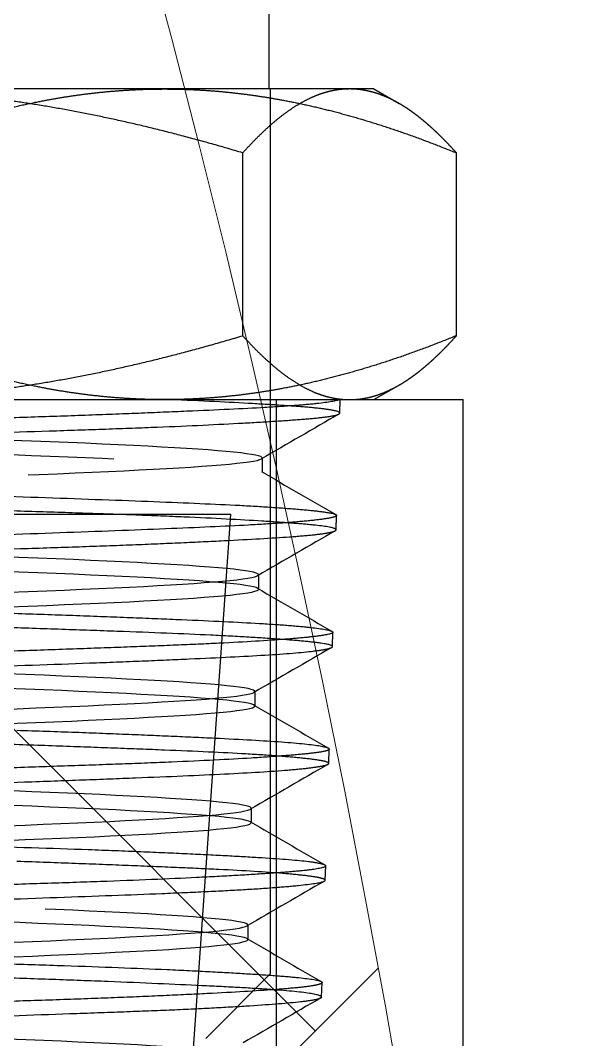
# Model space of a CAD drawing. Header units: millimetres. Extents: x -46397 to 283259, y -8690 to 23983.
# Drawn here: x -13606.86 to -13592.96, y 22614.49 to 22639.32 of the extents above; entities that cross this region are included whole.
import ezdxf

# ---------------------------------------------------------------- set-up
doc = ezdxf.new("R2010")
doc.units = ezdxf.units.MM
doc.linetypes.add('CENTER', pattern=[2, 1.25, -0.25, 0.25, -0.25])
doc.linetypes.add('PHANTOM', pattern=[63.5, 31.75, -6.35, 6.35, -6.35, 6.35, -6.35])
doc.layers.add('DUONGTAM', color=1, linetype='CENTER', lineweight=0)

# ---------------------------------------------------------------- blocks, each defined once
blk = doc.blocks.new('BO-3')
at = {"color": 251, "linetype": 'PHANTOM', "ltscale": 5, "extrusion": (0, 1, 0)}
for p, q in [((698.265, 4606.435), (698.265, 4621.169)), ((700.817, 4606.435), (665.966, 4606.435)), ((698.288, 4606.435), (698.288, 4584.874)), ((700.817, 4606.435), (701.431, 4606.08)), ((697.619, 4600.424), (697.619, 4604.878)), ((702.827, 4600.424), (702.827, 4604.878)), ((700.817, 4598.867), (701.431, 4599.222)), ((663.79, 4598.867), (702.992, 4598.867)), ((698.445, 4551.825), (698.445, 4598.867)), ((699.983, 4598.539), (699.994, 4598.867)), ((702.992, 4551.825), (702.992, 4598.867)), ((698.093, 4597.447), (698.093, 4597.091)), ((669.451, 4596.079), (697.331, 4596.079)), ((695.633, 4571.783), (697.331, 4596.079)), ((699.895, 4595.695), (699.906, 4596.045)), ((698.002, 4594.602), (698.002, 4594.246)), ((699.806, 4592.851), (699.817, 4593.198)), ((697.913, 4591.758), (697.913, 4591.402)), ((699.718, 4590.005), (699.729, 4590.353)), ((697.825, 4588.913), (697.825, 4588.558)), ((699.629, 4587.159), (699.64, 4587.509)), ((697.74, 4586.069), (697.74, 4585.713)), ((696.72, 4583.306), (698.288, 4584.874)), ((699.54, 4584.312), (699.551, 4584.665))]:
    blk.add_line(p, q, dxfattribs=at)
at = {"color": 251, "linetype": 'PHANTOM', "ltscale": 5}
for points, weights in [([(697.619, 4604.878), (692.411, 4606.435), (687.901, 4606.435)], [1.34963998936, 1.45403500584, 1.45403500584]), ([(688.599, 4604.878), (692.411, 4606.435), (695.713, 4606.435)], [1.34963998936, 1.45403500584, 1.45403500584]), ([(695.713, 4606.435), (699.014, 4606.435), (702.827, 4604.878)], [1.45403500584, 1.45403500584, 1.34963998936]), ([(700.223, 4606.435), (699.014, 4606.435), (697.619, 4604.878)], [1.45403500584, 1.45403500584, 1.34963998936]), ([(701.431, 4606.08), (700.817, 4606.435), (700.223, 4606.435)], [1.42883311841, 1.45403500584, 1.45403500584]), ([(702.827, 4604.878), (702.091, 4605.699), (701.431, 4606.08)], [1.34963998936, 1.40274220466, 1.42883311841]), ([(687.901, 4598.867), (692.411, 4598.867), (697.619, 4600.424)], [1.45403500584, 1.45403500584, 1.34963998936]), ([(695.713, 4598.867), (692.411, 4598.867), (688.599, 4600.424)], [1.45403500584, 1.45403500584, 1.34963998936]), ([(702.827, 4600.424), (699.014, 4598.867), (695.713, 4598.867)], [1.34963998936, 1.45403500584, 1.45403500584]), ([(697.619, 4600.424), (699.014, 4598.867), (700.223, 4598.867)], [1.34963998936, 1.45403500584, 1.45403500584]), ([(701.431, 4599.222), (702.091, 4599.603), (702.827, 4600.424)], [1.42883311841, 1.40274220466, 1.34963998936]), ([(700.223, 4598.867), (700.817, 4598.867), (701.431, 4599.222)], [1.45403500584, 1.45403500584, 1.42883311841])]:
    blk.add_rational_spline(points, weights, degree=2, dxfattribs=at)
for points, knots in [([(685.458, 4572.131), (684.925, 4572.148), (684.387, 4572.166), (680.886, 4572.28), (677.899, 4572.376), (673.019, 4572.569), (671.141, 4572.665), (669.228, 4572.858), (669.199, 4572.954), (671.009, 4573.147), (672.844, 4573.243), (677.67, 4573.436), (680.648, 4573.532), (686.592, 4573.724), (689.542, 4573.821), (694.265, 4574.013), (696.026, 4574.11), (697.666, 4574.302), (697.541, 4574.399), (695.449, 4574.591), (693.486, 4574.688), (688.48, 4574.88), (685.45, 4574.977), (679.499, 4575.169), (676.593, 4575.265), (672.038, 4575.458), (670.402, 4575.554), (669.04, 4575.747), (669.318, 4575.843), (671.69, 4576.036), (673.776, 4576.132), (678.951, 4576.325), (682.026, 4576.421), (687.971, 4576.614), (690.825, 4576.71), (695.199, 4576.903), (696.707, 4576.999), (697.785, 4577.192), (697.352, 4577.288), (694.706, 4577.481), (692.5, 4577.577), (687.167, 4577.77), (684.055, 4577.866), (678.131, 4578.059), (675.337, 4578.155), (671.156, 4578.347), (669.78, 4578.444), (668.99, 4578.636), (669.577, 4578.733), (672.493, 4578.925), (674.814, 4579.022), (680.293, 4579.214), (683.436, 4579.311), (689.323, 4579.503), (692.051, 4579.6), (696.028, 4579.792), (697.267, 4579.888), (697.765, 4580.081), (697.024, 4580.177), (693.844, 4580.37), (691.412, 4580.466), (685.8, 4580.659), (682.634, 4580.755), (676.798, 4580.948), (674.143, 4581.044), (670.381, 4581.237), (669.284, 4581.333), (669.08, 4581.526), (669.974, 4581.622), (673.413, 4581.815), (675.949, 4581.911), (681.682, 4582.104), (684.863, 4582.2), (690.634, 4582.393), (693.208, 4582.489), (696.745, 4582.682), (697.698, 4582.778), (697.605, 4582.971), (696.559, 4583.067), (692.868, 4583.259), (690.232, 4583.356), (684.392, 4583.548), (681.204, 4583.645), (675.512, 4583.837), (673.025, 4583.934), (669.724, 4584.126), (668.919, 4584.223), (669.311, 4584.415), (670.507, 4584.512), (674.443, 4584.704), (677.172, 4584.8), (683.105, 4584.993), (686.294, 4585.089), (691.891, 4585.282), (694.285, 4585.378), (697.341, 4585.571), (697.995, 4585.667), (697.303, 4585.86), (695.959, 4585.956), (691.787, 4586.149), (688.971, 4586.245), (682.957, 4586.438), (679.776, 4586.534), (674.287, 4586.727), (671.994, 4586.823), (669.192, 4587.016), (668.691, 4587.112), (669.682, 4587.305), (671.173, 4587.401), (675.573, 4587.594), (678.47, 4587.69), (684.549, 4587.882), (687.715, 4587.979), (693.081, 4588.171), (695.268, 4588.268), (697.808, 4588.46), (698.153, 4588.557), (696.862, 4588.749), (695.229, 4588.846), (690.61, 4589.038), (687.638, 4589.135), (681.508, 4589.327), (678.366, 4589.423), (673.135, 4589.616), (671.061, 4589.712), (668.792, 4589.905), (668.603, 4590.001), (670.193, 4590.194), (671.966, 4590.29), (676.793, 4590.483), (679.833, 4590.579), (686, 4590.772), (689.111, 4590.868), (694.191, 4591.061), (696.148, 4591.157), (698.139, 4591.35), (698.169, 4591.446), (696.284, 4591.639), (694.373, 4591.735), (689.349, 4591.928), (686.248, 4592.024), (680.059, 4592.217), (676.987, 4592.313), (672.07, 4592.505), (670.237, 4592.602), (668.529, 4592.794), (668.659, 4592.891), (670.838, 4593.083), (672.881, 4593.18), (678.093, 4593.372), (681.248, 4593.469), (687.444, 4593.661), (690.469, 4593.758), (695.21, 4593.95), (696.914, 4594.046), (698.331, 4594.239), (698.041, 4594.335), (695.572, 4594.528), (693.4, 4594.624), (688.013, 4594.817), (684.812, 4594.913), (678.624, 4595.106), (675.654, 4595.202), (671.101, 4595.395), (669.531, 4595.491), (668.409, 4595.684), (668.86, 4595.78), (671.614, 4595.973), (673.91, 4596.069), (679.461, 4596.262), (682.701, 4596.358), (688.866, 4596.551), (691.774, 4596.647), (696.126, 4596.84), (697.557, 4596.936), (698.38, 4597.129), (697.768, 4597.225), (694.733, 4597.417), (692.318, 4597.514), (686.616, 4597.706), (683.345, 4597.803), (677.218, 4597.995), (674.379, 4598.092), (670.241, 4598.284), (668.952, 4598.381), (668.433, 4598.573), (669.205, 4598.67), (671.44, 4598.8), (672.128, 4598.833), (672.903, 4598.867)], [0.0142017, 0.0142017, 0.0142017, 0.0142017, 0.015625, 0.015625, 0.0234375, 0.0234375, 0.03125, 0.03125, 0.0390625, 0.0390625, 0.046875, 0.046875, 0.0546875, 0.0546875, 0.0625, 0.0625, 0.0703125, 0.0703125, 0.078125, 0.078125, 0.0859375, 0.0859375, 0.09375, 0.09375, 0.1015625, 0.1015625, 0.109375, 0.109375, 0.1171875, 0.1171875, 0.125, 0.125, 0.1328125, 0.1328125, 0.140625, 0.140625, 0.1484375, 0.1484375, 0.15625, 0.15625, 0.1640625, 0.1640625, 0.171875, 0.171875, 0.1796875, 0.1796875, 0.1875, 0.1875, 0.1953125, 0.1953125, 0.203125, 0.203125, 0.2109375, 0.2109375, 0.21875, 0.21875, 0.2265625, 0.2265625, 0.234375, 0.234375, 0.2421875, 0.2421875, 0.25, 0.25, 0.2578125, 0.2578125, 0.265625, 0.265625, 0.2734375, 0.2734375, 0.28125, 0.28125, 0.2890625, 0.2890625, 0.296875, 0.296875, 0.3046875, 0.3046875, 0.3125, 0.3125, 0.3203125, 0.3203125, 0.328125, 0.328125, 0.3359375, 0.3359375, 0.34375, 0.34375, 0.3515625, 0.3515625, 0.359375, 0.359375, 0.3671875, 0.3671875, 0.375, 0.375, 0.3828125, 0.3828125, 0.390625, 0.390625, 0.3984375, 0.3984375, 0.40625, 0.40625, 0.4140625, 0.4140625, 0.421875, 0.421875, 0.4296875, 0.4296875, 0.4375, 0.4375, 0.4453125, 0.4453125, 0.453125, 0.453125, 0.4609375, 0.4609375, 0.46875, 0.46875, 0.4765625, 0.4765625, 0.484375, 0.484375, 0.4921875, 0.4921875, 0.5, 0.5, 0.5078125, 0.5078125, 0.515625, 0.515625, 0.5234375, 0.5234375, 0.53125, 0.53125, 0.5390625, 0.5390625, 0.546875, 0.546875, 0.5546875, 0.5546875, 0.5625, 0.5625, 0.5703125, 0.5703125, 0.578125, 0.578125, 0.5859375, 0.5859375, 0.59375, 0.59375, 0.6015625, 0.6015625, 0.609375, 0.609375, 0.6171875, 0.6171875, 0.625, 0.625, 0.6328125, 0.6328125, 0.640625, 0.640625, 0.6484375, 0.6484375, 0.65625, 0.65625, 0.6640625, 0.6640625, 0.671875, 0.671875, 0.6796875, 0.6796875, 0.6875, 0.6875, 0.6953125, 0.6953125, 0.703125, 0.703125, 0.7109375, 0.7109375, 0.71875, 0.71875, 0.7265625, 0.7265625, 0.734375, 0.734375, 0.7371154, 0.7371154, 0.7371154, 0.7371154]), ([(694.829, 4572.117), (694.053, 4572.161), (693.115, 4572.206), (689.727, 4572.346), (686.808, 4572.443), (680.886, 4572.635), (677.899, 4572.732), (673.019, 4572.924), (671.141, 4573.021), (669.228, 4573.213), (669.199, 4573.31), (671.009, 4573.502), (672.844, 4573.599), (677.67, 4573.791), (680.648, 4573.887), (686.592, 4574.08), (689.542, 4574.176), (694.265, 4574.369), (696.026, 4574.465), (697.666, 4574.658), (697.541, 4574.754), (695.449, 4574.947), (693.486, 4575.043), (688.48, 4575.236), (685.45, 4575.332), (679.499, 4575.525), (676.593, 4575.621), (672.038, 4575.814), (670.402, 4575.91), (669.04, 4576.103), (669.318, 4576.199), (671.69, 4576.392), (673.776, 4576.488), (678.951, 4576.681), (682.026, 4576.777), (687.971, 4576.969), (690.825, 4577.066), (695.199, 4577.258), (696.707, 4577.355), (697.785, 4577.547), (697.352, 4577.644), (694.706, 4577.836), (692.5, 4577.933), (687.167, 4578.125), (684.055, 4578.222), (678.131, 4578.414), (675.337, 4578.51), (671.156, 4578.703), (669.78, 4578.799), (668.99, 4578.992), (669.577, 4579.088), (672.493, 4579.281), (674.814, 4579.377), (680.293, 4579.57), (683.436, 4579.666), (689.323, 4579.859), (692.051, 4579.955), (696.028, 4580.148), (697.267, 4580.244), (697.765, 4580.437), (697.024, 4580.533), (693.844, 4580.726), (691.412, 4580.822), (685.8, 4581.015), (682.634, 4581.111), (676.798, 4581.304), (674.143, 4581.4), (670.381, 4581.592), (669.284, 4581.689), (669.08, 4581.881), (669.974, 4581.978), (673.413, 4582.17), (675.949, 4582.267), (681.682, 4582.459), (684.863, 4582.556), (690.634, 4582.748), (693.208, 4582.845), (696.745, 4583.037), (697.698, 4583.134), (697.605, 4583.326), (696.559, 4583.422), (692.868, 4583.615), (690.232, 4583.711), (684.392, 4583.904), (681.204, 4584), (675.512, 4584.193), (673.025, 4584.289), (669.724, 4584.482), (668.919, 4584.578), (669.311, 4584.771), (670.507, 4584.867), (674.443, 4585.06), (677.172, 4585.156), (683.105, 4585.349), (686.294, 4585.445), (691.891, 4585.638), (694.285, 4585.734), (697.341, 4585.927), (697.995, 4586.023), (697.303, 4586.216), (695.959, 4586.312), (691.787, 4586.504), (688.971, 4586.601), (682.957, 4586.793), (679.776, 4586.89), (674.287, 4587.082), (671.994, 4587.179), (669.192, 4587.371), (668.691, 4587.468), (669.682, 4587.66), (671.173, 4587.757), (675.573, 4587.949), (678.47, 4588.045), (684.549, 4588.238), (687.715, 4588.334), (693.081, 4588.527), (695.268, 4588.623), (697.808, 4588.816), (698.153, 4588.912), (696.862, 4589.105), (695.229, 4589.201), (690.61, 4589.394), (687.638, 4589.49), (681.508, 4589.683), (678.366, 4589.779), (673.135, 4589.972), (671.061, 4590.068), (668.792, 4590.261), (668.603, 4590.357), (670.193, 4590.55), (671.966, 4590.646), (676.793, 4590.839), (679.833, 4590.935), (686, 4591.127), (689.111, 4591.224), (694.191, 4591.416), (696.148, 4591.513), (698.139, 4591.705), (698.169, 4591.802), (696.284, 4591.994), (694.373, 4592.091), (689.349, 4592.283), (686.248, 4592.38), (680.059, 4592.572), (676.987, 4592.668), (672.07, 4592.861), (670.237, 4592.957), (668.529, 4593.15), (668.659, 4593.246), (670.838, 4593.439), (672.881, 4593.535), (678.093, 4593.728), (681.248, 4593.824), (687.444, 4594.017), (690.469, 4594.113), (695.21, 4594.306), (696.914, 4594.402), (698.331, 4594.595), (698.041, 4594.691), (695.572, 4594.884), (693.4, 4594.98), (688.013, 4595.173), (684.812, 4595.269), (678.624, 4595.462), (675.654, 4595.558), (671.101, 4595.75), (669.531, 4595.847), (668.409, 4596.039), (668.86, 4596.136), (671.614, 4596.328), (673.91, 4596.425), (679.461, 4596.617), (682.701, 4596.714), (688.866, 4596.906), (691.774, 4597.003), (696.126, 4597.195), (697.557, 4597.292), (698.38, 4597.484), (697.768, 4597.58), (694.733, 4597.773), (692.318, 4597.869), (686.616, 4598.062), (683.345, 4598.158), (677.218, 4598.351), (674.379, 4598.447), (670.241, 4598.64), (668.952, 4598.736), (668.662, 4598.844), (668.645, 4598.856), (668.644, 4598.867)], [0.0042069, 0.0042069, 0.0042069, 0.0042069, 0.0078125, 0.0078125, 0.015625, 0.015625, 0.0234375, 0.0234375, 0.03125, 0.03125, 0.0390625, 0.0390625, 0.046875, 0.046875, 0.0546875, 0.0546875, 0.0625, 0.0625, 0.0703125, 0.0703125, 0.078125, 0.078125, 0.0859375, 0.0859375, 0.09375, 0.09375, 0.1015625, 0.1015625, 0.109375, 0.109375, 0.1171875, 0.1171875, 0.125, 0.125, 0.1328125, 0.1328125, 0.140625, 0.140625, 0.1484375, 0.1484375, 0.15625, 0.15625, 0.1640625, 0.1640625, 0.171875, 0.171875, 0.1796875, 0.1796875, 0.1875, 0.1875, 0.1953125, 0.1953125, 0.203125, 0.203125, 0.2109375, 0.2109375, 0.21875, 0.21875, 0.2265625, 0.2265625, 0.234375, 0.234375, 0.2421875, 0.2421875, 0.25, 0.25, 0.2578125, 0.2578125, 0.265625, 0.265625, 0.2734375, 0.2734375, 0.28125, 0.28125, 0.2890625, 0.2890625, 0.296875, 0.296875, 0.3046875, 0.3046875, 0.3125, 0.3125, 0.3203125, 0.3203125, 0.328125, 0.328125, 0.3359375, 0.3359375, 0.34375, 0.34375, 0.3515625, 0.3515625, 0.359375, 0.359375, 0.3671875, 0.3671875, 0.375, 0.375, 0.3828125, 0.3828125, 0.390625, 0.390625, 0.3984375, 0.3984375, 0.40625, 0.40625, 0.4140625, 0.4140625, 0.421875, 0.421875, 0.4296875, 0.4296875, 0.4375, 0.4375, 0.4453125, 0.4453125, 0.453125, 0.453125, 0.4609375, 0.4609375, 0.46875, 0.46875, 0.4765625, 0.4765625, 0.484375, 0.484375, 0.4921875, 0.4921875, 0.5, 0.5, 0.5078125, 0.5078125, 0.515625, 0.515625, 0.5234375, 0.5234375, 0.53125, 0.53125, 0.5390625, 0.5390625, 0.546875, 0.546875, 0.5546875, 0.5546875, 0.5625, 0.5625, 0.5703125, 0.5703125, 0.578125, 0.578125, 0.5859375, 0.5859375, 0.59375, 0.59375, 0.6015625, 0.6015625, 0.609375, 0.609375, 0.6171875, 0.6171875, 0.625, 0.625, 0.6328125, 0.6328125, 0.640625, 0.640625, 0.6484375, 0.6484375, 0.65625, 0.65625, 0.6640625, 0.6640625, 0.671875, 0.671875, 0.6796875, 0.6796875, 0.6875, 0.6875, 0.6953125, 0.6953125, 0.703125, 0.703125, 0.7109375, 0.7109375, 0.71875, 0.71875, 0.7265625, 0.7265625, 0.7275, 0.7275, 0.7275, 0.7275]), ([(698.632, 4598.722), (698.403, 4598.737), (698.142, 4598.753), (697.856, 4598.769), (697.283, 4598.801), (696.613, 4598.834), (695.846, 4598.867)], [0.564025617, 0.564025617, 0.564025617, 0.564025617, 0.565133722, 0.565133722, 0.565133722, 0.567349933, 0.567349933, 0.567349933, 0.567349933]), ([(692.9, 4598.105), (693.376, 4598.12), (693.837, 4598.135), (694.28, 4598.151), (694.722, 4598.166), (695.14, 4598.182), (695.535, 4598.198)], [0.549620247, 0.549620247, 0.549620247, 0.549620247, 0.550728353, 0.550728353, 0.550728353, 0.551836458, 0.551836458, 0.551836458, 0.551836458]), ([(688.212, 4597.961), (688.768, 4597.977), (689.322, 4597.994), (689.86, 4598.011), (690.936, 4598.043), (691.949, 4598.075), (692.9, 4598.105)], [0.546295931, 0.546295931, 0.546295931, 0.546295931, 0.547404037, 0.547404037, 0.547404037, 0.549620247, 0.549620247, 0.549620247, 0.549620247]), ([(688.114, 4596.625), (688.67, 4596.61), (689.223, 4596.594), (689.763, 4596.579), (690.843, 4596.547), (691.858, 4596.514), (692.81, 4596.481)], [0.230800306, 0.230800306, 0.230800306, 0.230800306, 0.231914222, 0.231914222, 0.231914222, 0.234142053, 0.234142053, 0.234142053, 0.234142053]), ([(699.015, 4596.194), (699.202, 4596.177), (699.361, 4596.161), (699.491, 4596.145), (699.621, 4596.129), (699.721, 4596.113), (699.79, 4596.097)], [0.240825547, 0.240825547, 0.240825547, 0.240825547, 0.241939463, 0.241939463, 0.241939463, 0.243053378, 0.243053378, 0.243053378, 0.243053378]), ([(695.011, 4596.054), (694.598, 4596.069), (694.167, 4596.084), (693.715, 4596.099), (693.263, 4596.115), (692.792, 4596.13), (692.3, 4596.145)], [0.501971718, 0.501971718, 0.501971718, 0.501971718, 0.503079823, 0.503079823, 0.503079823, 0.504187928, 0.504187928, 0.504187928, 0.504187928]), ([(699.337, 4595.812), (699.188, 4595.827), (699.007, 4595.843), (698.797, 4595.858), (698.587, 4595.874), (698.35, 4595.89), (698.086, 4595.907)], [0.496431191, 0.496431191, 0.496431191, 0.496431191, 0.497539296, 0.497539296, 0.497539296, 0.498647402, 0.498647402, 0.498647402, 0.498647402]), ([(696.113, 4595.382), (696.485, 4595.399), (696.835, 4595.415), (697.156, 4595.432), (697.798, 4595.464), (698.331, 4595.494), (698.757, 4595.525)], [0.486458243, 0.486458243, 0.486458243, 0.486458243, 0.487566348, 0.487566348, 0.487566348, 0.489782559, 0.489782559, 0.489782559, 0.489782559]), ([(685.695, 4595.045), (686.843, 4595.078), (687.992, 4595.112), (689.081, 4595.144), (690.169, 4595.176), (691.21, 4595.207), (692.2, 4595.238)], [0.478701506, 0.478701506, 0.478701506, 0.478701506, 0.480917716, 0.480917716, 0.480917716, 0.483133927, 0.483133927, 0.483133927, 0.483133927]), ([(685.736, 4593.844), (686.314, 4593.828), (686.891, 4593.812), (687.454, 4593.796), (688.58, 4593.765), (689.665, 4593.735), (690.709, 4593.704), (691.231, 4593.688), (691.744, 4593.672), (692.234, 4593.655), (692.725, 4593.639), (693.196, 4593.622), (693.648, 4593.606), (694.1, 4593.589), (694.533, 4593.573), (694.946, 4593.556)], [0.295407414, 0.295407414, 0.295407414, 0.295407414, 0.296521329, 0.296521329, 0.296521329, 0.298749161, 0.298749161, 0.298749161, 0.299863076, 0.299863076, 0.299863076, 0.300976992, 0.300976992, 0.300976992, 0.302090907, 0.302090907, 0.302090907, 0.302090907]), ([(698.521, 4593.029), (698.297, 4593.045), (698.044, 4593.062), (697.763, 4593.079), (697.482, 4593.095), (697.17, 4593.112), (696.835, 4593.128)], [0.432161081, 0.432161081, 0.432161081, 0.432161081, 0.433269187, 0.433269187, 0.433269187, 0.434377292, 0.434377292, 0.434377292, 0.434377292]), ([(699.801, 4592.839), (699.831, 4592.872), (699.74, 4592.902), (699.525, 4592.933), (699.417, 4592.948), (699.277, 4592.964), (699.11, 4592.98)], [0.42772866, 0.42772866, 0.42772866, 0.42772866, 0.429944871, 0.429944871, 0.429944871, 0.431052976, 0.431052976, 0.431052976, 0.431052976]), ([(689.395, 4592.309), (689.936, 4592.324), (690.472, 4592.34), (690.99, 4592.355), (692.026, 4592.386), (692.99, 4592.417), (693.883, 4592.451)], [0.415539501, 0.415539501, 0.415539501, 0.415539501, 0.416647607, 0.416647607, 0.416647607, 0.418863817, 0.418863817, 0.418863817, 0.418863817]), ([(692.108, 4590.813), (692.6, 4590.797), (693.08, 4590.781), (693.538, 4590.765), (693.996, 4590.748), (694.431, 4590.731), (694.844, 4590.714), (695.257, 4590.698), (695.647, 4590.681), (696.016, 4590.665), (696.384, 4590.648), (696.731, 4590.632), (697.053, 4590.616)], [0.365584099, 0.365584099, 0.365584099, 0.365584099, 0.366698015, 0.366698015, 0.366698015, 0.36781193, 0.36781193, 0.36781193, 0.368925846, 0.368925846, 0.368925846, 0.370039762, 0.370039762, 0.370039762, 0.370039762]), ([(695.707, 4590.328), (695.324, 4590.344), (694.914, 4590.359), (694.486, 4590.375), (694.059, 4590.391), (693.613, 4590.408), (693.149, 4590.424), (692.685, 4590.441), (692.203, 4590.458), (691.702, 4590.474)], [0.370107183, 0.370107183, 0.370107183, 0.370107183, 0.371215288, 0.371215288, 0.371215288, 0.372323393, 0.372323393, 0.372323393, 0.373431499, 0.373431499, 0.373431499, 0.373431499]), ([(699.121, 4590.233), (698.964, 4590.217), (698.778, 4590.201), (698.562, 4590.185), (698.345, 4590.168), (698.097, 4590.151), (697.824, 4590.134), (697.279, 4590.1), (696.631, 4590.068), (695.88, 4590.036)], [0.378951087, 0.378951087, 0.378951087, 0.378951087, 0.380065002, 0.380065002, 0.380065002, 0.381178918, 0.381178918, 0.381178918, 0.383406749, 0.383406749, 0.383406749, 0.383406749]), ([(694.679, 4589.989), (694.257, 4589.973), (693.817, 4589.958), (693.358, 4589.943), (692.9, 4589.927), (692.422, 4589.911), (691.927, 4589.894), (691.431, 4589.878), (690.913, 4589.861), (690.385, 4589.844)], [0.384520665, 0.384520665, 0.384520665, 0.384520665, 0.38563458, 0.38563458, 0.38563458, 0.386748496, 0.386748496, 0.386748496, 0.387862412, 0.387862412, 0.387862412, 0.387862412]), ([(698.715, 4589.843), (698.915, 4589.86), (699.087, 4589.877), (699.229, 4589.894), (699.371, 4589.911), (699.482, 4589.928), (699.562, 4589.944)], [0.359026129, 0.359026129, 0.359026129, 0.359026129, 0.360134235, 0.360134235, 0.360134235, 0.36124234, 0.36124234, 0.36124234, 0.36124234]), ([(692.299, 4589.553), (692.786, 4589.57), (693.261, 4589.587), (693.714, 4589.604), (694.167, 4589.62), (694.597, 4589.637), (695.004, 4589.653)], [0.352377497, 0.352377497, 0.352377497, 0.352377497, 0.353485603, 0.353485603, 0.353485603, 0.354593708, 0.354593708, 0.354593708, 0.354593708]), ([(689.381, 4588.048), (689.923, 4588.032), (690.458, 4588.016), (690.974, 4588), (692.004, 4587.968), (692.964, 4587.938), (693.854, 4587.906)], [0.42907729, 0.42907729, 0.42907729, 0.42907729, 0.430191206, 0.430191206, 0.430191206, 0.432419037, 0.432419037, 0.432419037, 0.432419037]), ([(696.267, 4587.806), (696.62, 4587.79), (696.948, 4587.773), (697.251, 4587.757), (697.554, 4587.741), (697.834, 4587.724), (698.084, 4587.709)], [0.434646869, 0.434646869, 0.434646869, 0.434646869, 0.435760784, 0.435760784, 0.435760784, 0.4368747, 0.4368747, 0.4368747, 0.4368747]), ([(698.593, 4587.324), (698.183, 4587.357), (697.662, 4587.389), (697.031, 4587.42), (696.716, 4587.435), (696.37, 4587.451), (696.002, 4587.466)], [0.301404652, 0.301404652, 0.301404652, 0.301404652, 0.303620862, 0.303620862, 0.303620862, 0.304728968, 0.304728968, 0.304728968, 0.304728968]), ([(697.635, 4586.931), (697.913, 4586.947), (698.164, 4586.964), (698.388, 4586.981), (698.613, 4586.998), (698.808, 4587.015), (698.972, 4587.032)], [0.292539809, 0.292539809, 0.292539809, 0.292539809, 0.293647914, 0.293647914, 0.293647914, 0.29475602, 0.29475602, 0.29475602, 0.29475602]), ([(699.588, 4587.128), (699.629, 4587.144), (699.64, 4587.159), (699.618, 4587.175), (699.596, 4587.19), (699.544, 4587.206), (699.461, 4587.223)], [0.29697223, 0.29697223, 0.29697223, 0.29697223, 0.298080336, 0.298080336, 0.298080336, 0.299188441, 0.299188441, 0.299188441, 0.299188441]), ([(690.288, 4585.175), (690.812, 4585.158), (691.324, 4585.142), (691.824, 4585.126), (692.323, 4585.11), (692.806, 4585.094), (693.265, 4585.079)], [0.494798313, 0.494798313, 0.494798313, 0.494798313, 0.495912229, 0.495912229, 0.495912229, 0.497026145, 0.497026145, 0.497026145, 0.497026145]), ([(697.71, 4584.882), (697.979, 4584.865), (698.22, 4584.849), (698.433, 4584.833), (698.646, 4584.817), (698.832, 4584.801), (698.984, 4584.785)], [0.501481807, 0.501481807, 0.501481807, 0.501481807, 0.502595723, 0.502595723, 0.502595723, 0.503709638, 0.503709638, 0.503709638, 0.503709638]), ([(696.617, 4584.589), (695.951, 4584.621), (695.189, 4584.655), (694.329, 4584.689), (693.9, 4584.706), (693.445, 4584.723), (692.978, 4584.74)], [0.239350753, 0.239350753, 0.239350753, 0.239350753, 0.241566963, 0.241566963, 0.241566963, 0.242675069, 0.242675069, 0.242675069, 0.242675069]), ([(698.299, 4584.495), (698.077, 4584.511), (697.825, 4584.526), (697.543, 4584.542), (697.261, 4584.558), (696.95, 4584.573), (696.617, 4584.589)], [0.237134542, 0.237134542, 0.237134542, 0.237134542, 0.238242647, 0.238242647, 0.238242647, 0.239350753, 0.239350753, 0.239350753, 0.239350753]), ([(699.024, 4584.201), (699.169, 4584.217), (699.285, 4584.233), (699.37, 4584.249), (699.455, 4584.265), (699.508, 4584.28), (699.529, 4584.296)], [0.23048591, 0.23048591, 0.23048591, 0.23048591, 0.231594015, 0.231594015, 0.231594015, 0.232702121, 0.232702121, 0.232702121, 0.232702121]), ([(688.845, 4583.757), (689.393, 4583.774), (689.936, 4583.791), (690.461, 4583.808), (691.51, 4583.842), (692.49, 4583.876), (693.403, 4583.908)], [0.220512962, 0.220512962, 0.220512962, 0.220512962, 0.221621067, 0.221621067, 0.221621067, 0.223837278, 0.223837278, 0.223837278, 0.223837278])]:
    blk.add_open_spline(points, degree=3, knots=knots, dxfattribs=at)
for points in [[(698.158, 4598.674), (697.627, 4598.644), (696.994, 4598.614), (696.253, 4598.582)], [(698.873, 4598.721), (698.662, 4598.705), (698.423, 4598.689), (698.158, 4598.674)], [(699.235, 4598.677), (699.063, 4598.692), (698.862, 4598.707), (698.632, 4598.722)], [(699.418, 4598.769), (699.267, 4598.753), (699.085, 4598.736), (698.873, 4598.721)], [(699.664, 4598.63), (699.55, 4598.646), (699.406, 4598.662), (699.235, 4598.677)], [(699.97, 4598.867), (699.906, 4598.835), (699.721, 4598.801), (699.418, 4598.769)], [(692.365, 4598.435), (691.874, 4598.419), (691.362, 4598.404), (690.842, 4598.388)], [(693.779, 4598.483), (693.328, 4598.467), (692.856, 4598.451), (692.365, 4598.435)], [(695.076, 4598.533), (694.663, 4598.516), (694.231, 4598.5), (693.779, 4598.483)], [(696.253, 4598.582), (695.883, 4598.566), (695.488, 4598.549), (695.076, 4598.533)], [(699.963, 4598.516), (699.333, 4598.151), (698.703, 4597.787), (698.073, 4597.423)], [(699.091, 4598.391), (699.279, 4598.406), (699.438, 4598.421), (699.567, 4598.437)], [(699.567, 4598.437), (699.697, 4598.452), (699.798, 4598.467), (699.867, 4598.483)], [(699.915, 4598.582), (699.862, 4598.598), (699.777, 4598.614), (699.664, 4598.63)], [(699.867, 4598.483), (700.004, 4598.515), (700.021, 4598.549), (699.915, 4598.582)], [(695.535, 4598.198), (696.325, 4598.23), (697.023, 4598.263), (697.625, 4598.296)], [(697.625, 4598.296), (697.926, 4598.313), (698.2, 4598.329), (698.444, 4598.345)], [(698.444, 4598.345), (698.688, 4598.36), (698.904, 4598.376), (699.091, 4598.391)], [(698.072, 4597.115), (698.678, 4596.765), (699.283, 4596.415), (699.889, 4596.065)], [(692.81, 4596.481), (693.762, 4596.448), (694.658, 4596.415), (695.451, 4596.384)], [(692.3, 4596.145), (691.808, 4596.161), (691.297, 4596.177), (690.777, 4596.194)], [(695.451, 4596.384), (696.243, 4596.353), (696.942, 4596.323), (697.545, 4596.292)], [(697.545, 4596.292), (697.846, 4596.276), (698.121, 4596.26), (698.366, 4596.243)], [(698.366, 4596.243), (698.611, 4596.227), (698.827, 4596.21), (699.015, 4596.194)], [(696.186, 4596.006), (695.816, 4596.022), (695.423, 4596.038), (695.011, 4596.054)], [(698.086, 4595.907), (697.558, 4595.94), (696.926, 4595.973), (696.186, 4596.006)], [(699.581, 4595.957), (699.466, 4595.94), (699.322, 4595.923), (699.148, 4595.907)], [(699.835, 4596.005), (699.782, 4595.989), (699.696, 4595.973), (699.581, 4595.957)], [(699.79, 4596.097), (699.928, 4596.066), (699.943, 4596.036), (699.835, 4596.005)], [(695.738, 4595.718), (694.968, 4595.687), (694.092, 4595.653), (693.157, 4595.62)], [(697.761, 4595.81), (697.184, 4595.779), (696.509, 4595.749), (695.738, 4595.718)], [(698.542, 4595.858), (698.311, 4595.842), (698.049, 4595.826), (697.761, 4595.81)], [(699.148, 4595.907), (698.975, 4595.89), (698.773, 4595.874), (698.542, 4595.858)], [(699.874, 4595.719), (699.816, 4595.751), (699.636, 4595.782), (699.337, 4595.812)], [(699.869, 4595.669), (699.901, 4595.686), (699.904, 4595.703), (699.874, 4595.719)], [(693.157, 4595.62), (692.221, 4595.587), (691.22, 4595.554), (690.152, 4595.523)], [(699.875, 4595.673), (699.243, 4595.308), (698.612, 4594.943), (697.981, 4594.577)], [(698.757, 4595.525), (698.969, 4595.54), (699.155, 4595.556), (699.309, 4595.571)], [(699.309, 4595.571), (699.463, 4595.587), (699.586, 4595.603), (699.679, 4595.62)], [(699.679, 4595.62), (699.773, 4595.636), (699.836, 4595.653), (699.869, 4595.669)], [(692.2, 4595.238), (692.696, 4595.253), (693.174, 4595.268), (693.629, 4595.284)], [(693.629, 4595.284), (694.085, 4595.3), (694.519, 4595.316), (694.933, 4595.332)], [(694.933, 4595.332), (695.347, 4595.349), (695.74, 4595.365), (696.113, 4595.382)], [(697.981, 4594.271), (698.587, 4593.92), (699.193, 4593.57), (699.799, 4593.219)], [(694.946, 4593.556), (695.36, 4593.54), (695.756, 4593.524), (696.124, 4593.508)], [(696.124, 4593.508), (696.862, 4593.476), (697.494, 4593.446), (698.022, 4593.415)], [(693.207, 4593.268), (692.738, 4593.284), (692.254, 4593.301), (691.756, 4593.317)], [(694.553, 4593.221), (694.127, 4593.237), (693.675, 4593.252), (693.207, 4593.268)], [(696.835, 4593.128), (696.166, 4593.16), (695.405, 4593.191), (694.553, 4593.221)], [(698.022, 4593.415), (698.286, 4593.4), (698.525, 4593.384), (698.734, 4593.367)], [(698.734, 4593.367), (698.942, 4593.351), (699.121, 4593.334), (699.269, 4593.317)], [(699.269, 4593.317), (699.566, 4593.284), (699.744, 4593.251), (699.799, 4593.219)], [(699.799, 4593.219), (699.854, 4593.188), (699.784, 4593.158), (699.593, 4593.127)], [(698.656, 4593.029), (698.227, 4592.995), (697.688, 4592.963), (697.038, 4592.931)], [(699.11, 4592.98), (698.942, 4592.996), (698.746, 4593.012), (698.521, 4593.029)], [(699.215, 4593.079), (699.058, 4593.062), (698.87, 4593.045), (698.656, 4593.029)], [(699.593, 4593.127), (699.498, 4593.111), (699.372, 4593.095), (699.215, 4593.079)], [(693.487, 4592.79), (693.027, 4592.774), (692.543, 4592.757), (692.048, 4592.74)], [(694.801, 4592.838), (694.385, 4592.822), (693.947, 4592.807), (693.487, 4592.79)], [(695.986, 4592.884), (695.613, 4592.869), (695.217, 4592.853), (694.801, 4592.838)], [(697.038, 4592.931), (696.713, 4592.915), (696.359, 4592.899), (695.986, 4592.884)], [(699.787, 4592.829), (699.155, 4592.464), (698.523, 4592.098), (697.891, 4591.733)], [(698.158, 4592.644), (698.67, 4592.675), (699.063, 4592.707), (699.338, 4592.74)], [(699.338, 4592.74), (699.475, 4592.756), (699.583, 4592.773), (699.661, 4592.79)], [(699.661, 4592.79), (699.738, 4592.807), (699.785, 4592.823), (699.801, 4592.839)], [(693.883, 4592.451), (694.329, 4592.467), (694.759, 4592.484), (695.167, 4592.501)], [(695.167, 4592.501), (695.576, 4592.518), (695.958, 4592.534), (696.316, 4592.551)], [(696.316, 4592.551), (697.03, 4592.583), (697.646, 4592.613), (698.158, 4592.644)], [(697.891, 4591.427), (698.497, 4591.076), (699.103, 4590.726), (699.709, 4590.376)], [(697.053, 4590.616), (697.695, 4590.584), (698.223, 4590.554), (698.639, 4590.523)], [(698.639, 4590.523), (699.055, 4590.492), (699.36, 4590.458), (699.537, 4590.424)], [(697.695, 4590.234), (697.134, 4590.267), (696.471, 4590.297), (695.707, 4590.328)], [(698.456, 4590.184), (698.232, 4590.201), (697.975, 4590.218), (697.695, 4590.234)], [(699.501, 4590.279), (699.404, 4590.264), (699.277, 4590.248), (699.121, 4590.233)], [(699.699, 4590.326), (699.664, 4590.31), (699.597, 4590.295), (699.501, 4590.279)], [(699.537, 4590.424), (699.714, 4590.391), (699.769, 4590.358), (699.699, 4590.326)], [(695.88, 4590.036), (695.504, 4590.02), (695.1, 4590.004), (694.679, 4589.989)], [(699.7, 4589.985), (699.068, 4589.619), (698.436, 4589.254), (697.804, 4588.889)], [(699.041, 4590.134), (698.876, 4590.151), (698.681, 4590.167), (698.456, 4590.184)], [(699.446, 4590.085), (699.341, 4590.101), (699.206, 4590.117), (699.041, 4590.134)], [(699.672, 4590.038), (699.628, 4590.054), (699.552, 4590.069), (699.446, 4590.085)], [(699.562, 4589.944), (699.722, 4589.976), (699.759, 4590.007), (699.672, 4590.038)], [(695.004, 4589.653), (695.819, 4589.686), (696.544, 4589.717), (697.173, 4589.748)], [(697.173, 4589.748), (697.802, 4589.779), (698.315, 4589.81), (698.715, 4589.843)], [(689.202, 4589.458), (690.293, 4589.489), (691.325, 4589.52), (692.299, 4589.553)], [(697.804, 4588.583), (698.409, 4588.233), (699.014, 4587.883), (699.62, 4587.533)], [(693.854, 4587.906), (694.299, 4587.89), (694.729, 4587.874), (695.132, 4587.857)], [(695.132, 4587.857), (695.536, 4587.84), (695.914, 4587.823), (696.267, 4587.806)], [(693.538, 4587.565), (693.085, 4587.582), (692.608, 4587.599), (692.114, 4587.615)], [(694.834, 4587.515), (694.423, 4587.531), (693.991, 4587.548), (693.538, 4587.565)], [(696.002, 4587.466), (695.634, 4587.482), (695.244, 4587.498), (694.834, 4587.515)], [(698.084, 4587.709), (698.583, 4587.677), (698.962, 4587.647), (699.223, 4587.615)], [(699.223, 4587.615), (699.354, 4587.599), (699.455, 4587.582), (699.525, 4587.565)], [(699.639, 4587.515), (699.652, 4587.481), (699.543, 4587.449), (699.307, 4587.417)], [(699.525, 4587.565), (699.594, 4587.548), (699.632, 4587.531), (699.639, 4587.515)], [(697.453, 4587.273), (697.16, 4587.257), (696.838, 4587.239), (696.495, 4587.223)], [(698.245, 4587.323), (698.01, 4587.307), (697.746, 4587.29), (697.453, 4587.273)], [(698.863, 4587.37), (698.686, 4587.355), (698.48, 4587.339), (698.245, 4587.323)], [(699.119, 4587.273), (698.975, 4587.29), (698.798, 4587.307), (698.593, 4587.324)], [(699.307, 4587.417), (699.189, 4587.401), (699.04, 4587.386), (698.863, 4587.37)], [(699.461, 4587.223), (699.378, 4587.239), (699.264, 4587.256), (699.119, 4587.273)], [(692.778, 4587.078), (692.303, 4587.063), (691.812, 4587.047), (691.307, 4587.031)], [(694.152, 4587.125), (693.715, 4587.11), (693.253, 4587.094), (692.778, 4587.078)], [(696.495, 4587.223), (695.807, 4587.189), (695.027, 4587.157), (694.152, 4587.125)], [(699.612, 4587.139), (698.981, 4586.774), (698.349, 4586.409), (697.718, 4586.044)], [(698.972, 4587.032), (699.3, 4587.065), (699.505, 4587.097), (699.588, 4587.128)], [(693.095, 4586.74), (694.025, 4586.773), (694.876, 4586.805), (695.644, 4586.836)], [(695.644, 4586.836), (696.029, 4586.852), (696.389, 4586.867), (696.72, 4586.883)], [(696.72, 4586.883), (697.052, 4586.899), (697.357, 4586.914), (697.635, 4586.931)], [(690.087, 4586.638), (691.144, 4586.671), (692.165, 4586.706), (693.095, 4586.74)], [(697.719, 4585.738), (698.323, 4585.388), (698.927, 4585.039), (699.531, 4584.689)], [(693.265, 4585.079), (694.184, 4585.047), (695.02, 4585.017), (695.772, 4584.983)], [(692.978, 4584.74), (692.51, 4584.756), (692.026, 4584.772), (691.526, 4584.788)], [(695.772, 4584.983), (696.147, 4584.966), (696.5, 4584.949), (696.823, 4584.932)], [(696.823, 4584.932), (697.146, 4584.915), (697.442, 4584.898), (697.71, 4584.882)], [(698.984, 4584.785), (699.29, 4584.754), (699.472, 4584.723), (699.531, 4584.69)], [(698.95, 4584.54), (698.793, 4584.524), (698.604, 4584.508), (698.386, 4584.492)], [(699.329, 4584.588), (699.234, 4584.572), (699.108, 4584.556), (698.95, 4584.54)], [(699.524, 4584.638), (699.49, 4584.621), (699.425, 4584.605), (699.329, 4584.588)], [(699.531, 4584.69), (699.56, 4584.673), (699.558, 4584.655), (699.524, 4584.638)], [(694.487, 4584.295), (694.066, 4584.278), (693.624, 4584.262), (693.161, 4584.246)], [(695.688, 4584.345), (695.309, 4584.328), (694.908, 4584.311), (694.487, 4584.295)], [(696.751, 4584.396), (696.424, 4584.379), (696.068, 4584.362), (695.688, 4584.345)], [(698.386, 4584.492), (697.951, 4584.461), (697.405, 4584.43), (696.751, 4584.396)], [(699.523, 4584.292), (698.892, 4583.927), (698.262, 4583.563), (697.632, 4583.199)], [(699.283, 4584.396), (699.075, 4584.43), (698.745, 4584.463), (698.299, 4584.495)], [(699.529, 4584.296), (699.572, 4584.328), (699.492, 4584.361), (699.283, 4584.396)], [(693.161, 4584.246), (692.699, 4584.231), (692.215, 4584.215), (691.712, 4584.199)], [(695.892, 4584.002), (696.259, 4584.018), (696.601, 4584.034), (696.918, 4584.051)], [(696.918, 4584.051), (697.235, 4584.068), (697.529, 4584.085), (697.794, 4584.102)], [(697.794, 4584.102), (698.323, 4584.136), (698.732, 4584.169), (699.024, 4584.201)], [(693.403, 4583.908), (693.859, 4583.924), (694.301, 4583.94), (694.717, 4583.956)], [(694.717, 4583.956), (695.134, 4583.971), (695.525, 4583.987), (695.892, 4584.002)]]:
    blk.add_open_spline(points, degree=3, dxfattribs=at)

msp = doc.modelspace()

# ---------------------------------------------------------------- hatches: boundary and pattern name
h = msp.add_hatch()
h.set_pattern_fill('AR-HBONE', color=1, scale=0.3)
h.set_pattern_definition([(45, (0, 17679.127), (0, 43.10523), [91.44, -30.48]), (135, (21.553, 17700.68), (4e-15, 43.10523), [91.44, -30.48])])
edge = h.paths.add_edge_path()
edge.add_arc((-13902.919, 22560.306), 309.867, 359.66665, 423.11697)
edge.add_arc((-14299.057, 21778.84), 1186.003, 63.1183, 116.88159)
edge.add_arc((-14695.193, 22560.304), 309.869, 116.88283, 180.33314)
edge.add_line((-15005.057, 22558.503), (-15005.057, 20959.155))
edge.add_arc((-14695.195, 20957.352), 309.867, 179.66663, 243.11695)
edge.add_arc((-14299.057, 21738.817), 1186.003, 243.118292, 296.881582)
edge.add_arc((-13902.921, 20957.353), 309.869, 296.88281, 360.33312)
edge.add_line((-13593.057, 20959.155), (-13593.057, 22558.503))
edge = h.paths.add_edge_path(flags=16)
edge.add_arc((-14695.195, 20957.352), 209.867, 179.59492, 243.11695, ccw=False)
edge.add_line((-14905.057, 20958.836), (-14905.057, 22558.822))
edge.add_arc((-14695.195, 22560.306), 209.867, 116.88305, 180.40508, ccw=False)
edge.add_arc((-14299.057, 21778.843), 1086, 63.118359, 116.881649, ccw=False)
edge.add_arc((-13902.919, 22560.306), 209.867, -0.40506, 63.11697, ccw=False)
edge.add_line((-13693.057, 22558.822), (-13693.057, 20958.836))
edge.add_arc((-13902.919, 20957.352), 209.867, -63.11697, 0.40506, ccw=False)
edge.add_arc((-14299.057, 21738.815), 1086, 243.118351, 296.881641, ccw=False)

# ---------------------------------------------------------------- linework, layer by layer
at = {"layer": 'DUONGTAM', "color": 5, "lineweight": 0, "ltscale": 100, "elevation": -1.499}
msp.add_lwpolyline([(-15005.057, 22508.829), (-15005.057, 21008.829), (-15005.057, 20959.155, 0.284151), (-14835.308, 20680.972, 0.238987), (-13762.808, 20680.971, 0.284152), (-13593.057, 20959.155), (-13593.057, 21008.829), (-13593.057, 22508.829), (-13593.057, 22558.503, 0.284152), (-13762.806, 22836.686, 0.238987), (-14835.306, 22836.687, 0.284151), (-15005.057, 22558.503)], format="xyb", close=True, dxfattribs=at)

# ---------------------------------------------------------------- block references
msp.add_blockref('BO-3', (-14299.057, 18031.215, -1.499))

doc.saveas('drawing.dxf')
